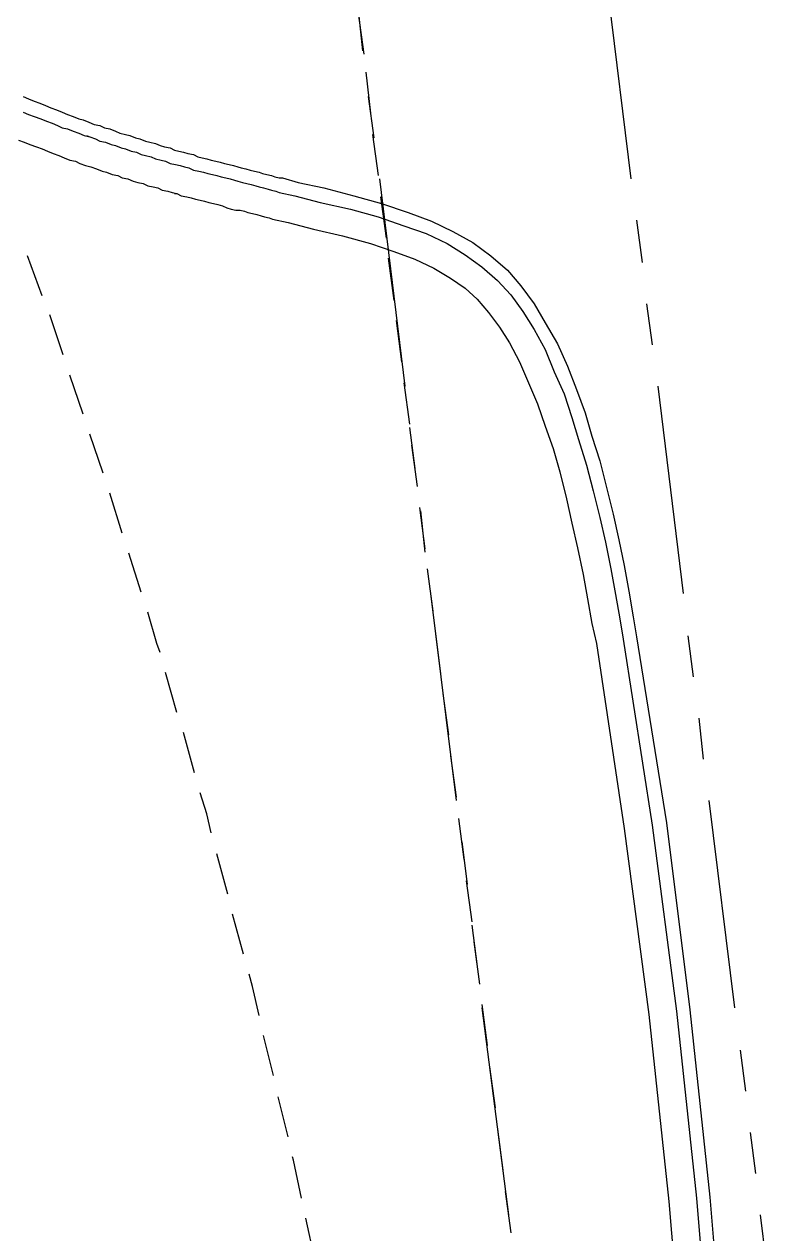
# Model space of a CAD drawing. Header units: feet. Extents: x -84 to 198, y -22 to 181.
# Drawn here: x 139.89 to 149.03, y 133.08 to 147.56 of the extents above; entities that cross this region are included whole.
import ezdxf

# ---------------------------------------------------------------- set-up
doc = ezdxf.new("R2010")
doc.units = ezdxf.units.FT
doc.layers.add('A-LINEA', color=7, linetype='CONTINUOUS')

msp = doc.modelspace()

# ---------------------------------------------------------------- linework, layer by layer
at = {"layer": 'A-LINEA'}
for p, q in [((146.8533, 148.1911), (147.16, 145.7111)), ((143.8933, 147.7378), (143.9467, 147.2444)), ((143.8933, 147.6978), (143.96, 147.2044)), ((143.9867, 146.9911), (144.04, 146.4978)), ((144.0133, 146.6978), (144.08, 146.2044)), ((144.0667, 146.2444), (144.1333, 145.7511)), ((144.1467, 145.7111), (144.4533, 143.2311)), ((144.16, 145.4978), (144.2267, 145.0044)), ((147.2267, 145.2178), (147.2933, 144.7111)), ((140.1067, 144.3111), (139.9333, 144.7911)), ((144.2533, 144.7644), (144.32, 144.2578)), ((140.36, 143.6044), (140.2, 144.0844)), ((147.3467, 144.2178), (147.4133, 143.7244)), ((144.3467, 144.0178), (144.4133, 143.5244)), ((140.6, 142.8978), (140.44, 143.3644)), ((144.44, 143.2711), (144.5067, 142.7778)), ((147.48, 143.2311), (147.7867, 140.7511)), ((140.84, 142.1911), (140.68, 142.6578)), ((144.5067, 142.7378), (144.5733, 142.2444)), ((144.5333, 142.5244), (144.6, 142.0311)), ((141.0667, 141.4711), (140.92, 141.9511)), ((144.6267, 141.7778), (144.6933, 141.2844)), ((144.64, 141.7378), (144.6933, 141.2444)), ((141.2933, 140.7644), (141.1467, 141.2311)), ((144.72, 141.0444), (144.7867, 140.5378)), ((144.76, 140.7511), (145.0667, 138.2711)), ((144.8133, 140.2978), (144.88, 139.7911)), ((147.84, 140.2444), (147.9067, 139.7511)), ((141.72, 139.3244), (141.5867, 139.8044)), ((144.9067, 139.5511), (144.9733, 139.0578)), ((147.9733, 139.2578), (148.0267, 138.7644)), ((141.9333, 138.6044), (141.8, 139.0844)), ((145, 138.8044), (145.0667, 138.3111)), ((148.0933, 138.2711), (148.4, 135.7911)), ((145.0933, 138.0578), (145.16, 137.5644)), ((145.1333, 137.7778), (145.2, 137.2711)), ((142.3333, 137.1511), (142.2, 137.6311)), ((145.1867, 137.3111), (145.2533, 136.8178)), ((142.52, 136.4311), (142.3867, 136.9111)), ((145.2533, 136.7778), (145.32, 136.2844)), ((145.28, 136.5778), (145.3467, 136.0711)), ((145.3733, 135.8311), (145.44, 135.3378)), ((145.3733, 135.7911), (145.6933, 133.3111)), ((142.88, 134.9778), (142.76, 135.4578)), ((148.4667, 135.2844), (148.5333, 134.7911)), ((145.4667, 135.0844), (145.5333, 134.5911)), ((143.0533, 134.2444), (142.9333, 134.7244)), ((145.56, 134.3378), (145.6267, 133.8444)), ((148.5867, 134.2978), (148.6533, 133.8044)), ((145.6533, 133.5911), (145.72, 133.0978)), ((143.3733, 132.7778), (143.2667, 133.2711)), ((148.7067, 133.3111), (149.0267, 130.8178))]:
    msp.add_line(p, q, dxfattribs=at)
for points in [[(139.88, 146.6978), (139.9467, 146.6711), (140.0133, 146.6444), (140.08, 146.6178), (140.1467, 146.5911), (140.2133, 146.5644), (140.28, 146.5378), (140.3467, 146.5111), (140.4133, 146.4844), (140.48, 146.4578), (140.5467, 146.4311), (140.6, 146.4178), (140.6667, 146.3911), (140.7333, 146.3644), (140.8, 146.3511), (140.8533, 146.3244), (140.92, 146.3111), (140.9867, 146.2844), (141.04, 146.2578), (141.1067, 146.2444), (141.16, 146.2311), (141.2267, 146.2044), (141.28, 146.1911), (141.3467, 146.1644), (141.4, 146.1511), (141.4667, 146.1378), (141.52, 146.1111), (141.5733, 146.0978), (141.64, 146.0844), (141.6933, 146.0578), (141.7467, 146.0444), (141.8, 146.0311), (141.8533, 146.0178), (141.92, 146.0044), (141.9733, 145.9778), (142.0267, 145.9644), (142.08, 145.9511), (142.1333, 145.9378), (142.1867, 145.9244), (142.24, 145.9111), (142.2933, 145.8978), (142.3467, 145.8844), (142.4, 145.8711), (142.4533, 145.8578), (142.4933, 145.8444), (142.5467, 145.8311), (142.6, 145.8178), (142.6533, 145.8044), (142.7067, 145.7911), (142.7467, 145.7778), (142.8, 145.7644), (142.8533, 145.7511), (142.8933, 145.7378), (142.9467, 145.7244), (142.9867, 145.7244), (143.1733, 145.6711), (143.48, 145.6044), (143.84, 145.5111), (144.1733, 145.4178), (144.4933, 145.3111), (144.7733, 145.2044), (145.0267, 145.0844), (145.2667, 144.9511), (145.48, 144.7911), (145.68, 144.6178), (145.84, 144.4311), (146, 144.2178), (146.1333, 143.9911), (146.28, 143.7378), (146.4, 143.4711), (146.5067, 143.1911), (146.6133, 142.9111), (146.6933, 142.6311), (146.7867, 142.3378), (146.8667, 142.0178), (146.9467, 141.6978), (147.0133, 141.3911), (147.08, 141.0844), (147.1333, 140.7778), (147.1867, 140.4711), (147.2267, 140.2311), (147.5867, 138.0044), (147.8667, 135.7644), (148.1067, 133.5244), (148.2933, 131.2711)], [(139.88, 146.6978), (139.9467, 146.6711), (140.0133, 146.6444), (140.08, 146.6178), (140.1467, 146.5911), (140.2133, 146.5644), (140.28, 146.5378), (140.3467, 146.5111), (140.4133, 146.4844), (140.48, 146.4578), (140.5467, 146.4311), (140.6, 146.4178), (140.6667, 146.3911), (140.7333, 146.3644), (140.8, 146.3511), (140.8533, 146.3244), (140.92, 146.3111), (140.9867, 146.2844), (141.04, 146.2578), (141.1067, 146.2444), (141.16, 146.2311), (141.2267, 146.2044), (141.28, 146.1911), (141.3467, 146.1644), (141.4, 146.1511), (141.4667, 146.1378), (141.52, 146.1111), (141.5733, 146.0978), (141.64, 146.0844), (141.6933, 146.0578), (141.7467, 146.0444), (141.8, 146.0311), (141.8533, 146.0178), (141.92, 146.0044), (141.9733, 145.9778), (142.0267, 145.9644), (142.08, 145.9511), (142.1333, 145.9378), (142.1867, 145.9244), (142.24, 145.9111), (142.2933, 145.8978), (142.3467, 145.8844), (142.4, 145.8711), (142.4533, 145.8578), (142.4933, 145.8444), (142.5467, 145.8311), (142.6, 145.8178), (142.6533, 145.8044), (142.7067, 145.7911), (142.7467, 145.7778), (142.8, 145.7644), (142.8533, 145.7511), (142.8933, 145.7378), (142.9467, 145.7244), (142.9867, 145.7244), (143.1733, 145.6711), (143.48, 145.6044), (143.84, 145.5111), (144.1733, 145.4178), (144.4933, 145.3111), (144.7733, 145.2044), (145.0267, 145.0844), (145.2667, 144.9511), (145.48, 144.7911), (145.68, 144.6178), (145.84, 144.4311), (146, 144.2178), (146.1333, 143.9911), (146.28, 143.7378), (146.4, 143.4711), (146.5067, 143.1911), (146.6133, 142.9111), (146.6933, 142.6311), (146.7867, 142.3378), (146.8667, 142.0178), (146.9467, 141.6978), (147.0133, 141.3911), (147.08, 141.0844), (147.1333, 140.7778), (147.1867, 140.4711), (147.2267, 140.2311), (147.5867, 138.0044), (147.8667, 135.7644), (148.1067, 133.5244), (148.2933, 131.2711)], [(139.9467, 146.6711), (140.0133, 146.6444), (140.08, 146.6178), (140.1467, 146.5911), (140.2133, 146.5644), (140.28, 146.5378), (140.3467, 146.5111), (140.4133, 146.4844), (140.48, 146.4578), (140.5467, 146.4311), (140.6, 146.4178), (140.6667, 146.3911), (140.7333, 146.3644), (140.8, 146.3511), (140.8533, 146.3244), (140.92, 146.3111), (140.9867, 146.2844), (141.04, 146.2578), (141.1067, 146.2444), (141.16, 146.2311), (141.2267, 146.2044), (141.28, 146.1911), (141.3467, 146.1644), (141.4, 146.1511), (141.4667, 146.1378), (141.52, 146.1111), (141.5733, 146.0978), (141.64, 146.0844), (141.6933, 146.0578), (141.7467, 146.0444), (141.8, 146.0311), (141.8533, 146.0178), (141.92, 146.0044), (141.9733, 145.9778), (142.0267, 145.9644), (142.08, 145.9511), (142.1333, 145.9378), (142.1867, 145.9244), (142.24, 145.9111), (142.2933, 145.8978), (142.3467, 145.8844), (142.4, 145.8711), (142.4533, 145.8578), (142.4933, 145.8444), (142.5467, 145.8311), (142.6, 145.8178), (142.6533, 145.8044), (142.7067, 145.7911), (142.7467, 145.7778), (142.8, 145.7644), (142.8533, 145.7511), (142.8933, 145.7378), (142.9467, 145.7244), (142.9867, 145.7244), (143.1733, 145.6711), (143.48, 145.6044), (143.84, 145.5111), (144.1733, 145.4178), (144.4933, 145.3111), (144.7733, 145.2044), (145.0267, 145.0844), (145.2667, 144.9511), (145.48, 144.7911), (145.68, 144.6178), (145.84, 144.4311), (146, 144.2178), (146.1333, 143.9911), (146.28, 143.7378), (146.4, 143.4711), (146.5067, 143.1911), (146.6133, 142.9111), (146.6933, 142.6311), (146.7867, 142.3378), (146.8667, 142.0178), (146.9467, 141.6978), (147.0133, 141.3911), (147.08, 141.0844), (147.1333, 140.7778), (147.1867, 140.4711), (147.2267, 140.2311), (147.5867, 138.0044), (147.8667, 135.7644), (148.1067, 133.5244), (148.2933, 131.2711)], [(139.9467, 146.6711), (140.0133, 146.6444), (140.08, 146.6178), (140.1467, 146.5911), (140.2133, 146.5644), (140.28, 146.5378), (140.3467, 146.5111), (140.4133, 146.4844), (140.48, 146.4578), (140.5467, 146.4311), (140.6, 146.4178), (140.6667, 146.3911), (140.7333, 146.3644), (140.8, 146.3511), (140.8533, 146.3244), (140.92, 146.3111), (140.9867, 146.2844), (141.04, 146.2578), (141.1067, 146.2444), (141.16, 146.2311), (141.2267, 146.2044), (141.28, 146.1911), (141.3467, 146.1644), (141.4, 146.1511), (141.4667, 146.1378), (141.52, 146.1111), (141.5733, 146.0978), (141.64, 146.0844), (141.6933, 146.0578), (141.7467, 146.0444), (141.8, 146.0311), (141.8533, 146.0178), (141.92, 146.0044), (141.9733, 145.9778), (142.0267, 145.9644), (142.08, 145.9511), (142.1333, 145.9378), (142.1867, 145.9244), (142.24, 145.9111), (142.2933, 145.8978), (142.3467, 145.8844), (142.4, 145.8711), (142.4533, 145.8578), (142.4933, 145.8444), (142.5467, 145.8311), (142.6, 145.8178), (142.6533, 145.8044), (142.7067, 145.7911), (142.7467, 145.7778), (142.8, 145.7644), (142.8533, 145.7511), (142.8933, 145.7378), (142.9467, 145.7244), (142.9867, 145.7244), (143.1733, 145.6711), (143.48, 145.6044), (143.84, 145.5111), (144.1733, 145.4178), (144.4933, 145.3111), (144.7733, 145.2044), (145.0267, 145.0844), (145.2667, 144.9511), (145.48, 144.7911), (145.68, 144.6178), (145.84, 144.4311), (146, 144.2178), (146.1333, 143.9911), (146.28, 143.7378), (146.4, 143.4711), (146.5067, 143.1911), (146.6133, 142.9111), (146.6933, 142.6311), (146.7867, 142.3378), (146.8667, 142.0178), (146.9467, 141.6978), (147.0133, 141.3911), (147.08, 141.0844), (147.1333, 140.7778), (147.1867, 140.4711), (147.2267, 140.2311), (147.5867, 138.0044), (147.8667, 135.7644), (148.1067, 133.5244), (148.2933, 131.2711)], [(139.88, 146.5111), (139.9467, 146.4844), (140.0133, 146.4578), (140.0933, 146.4311), (140.16, 146.4044), (140.2267, 146.3778), (140.2933, 146.3511), (140.3467, 146.3244), (140.4133, 146.3111), (140.48, 146.2844), (140.5467, 146.2578), (140.6133, 146.2311), (140.68, 146.2178), (140.7467, 146.1911), (140.8, 146.1644), (140.8667, 146.1511), (140.9333, 146.1244), (140.9867, 146.1111), (141.0533, 146.0844), (141.1067, 146.0711), (141.1733, 146.0444), (141.24, 146.0311), (141.2933, 146.0044), (141.3467, 145.9911), (141.4133, 145.9778), (141.4667, 145.9511), (141.5333, 145.9378), (141.5867, 145.9244), (141.64, 145.8978), (141.7067, 145.8844), (141.76, 145.8711), (141.8133, 145.8578), (141.8667, 145.8444), (141.92, 145.8178), (141.9867, 145.8044), (142.04, 145.7911), (142.0933, 145.7778), (142.1467, 145.7644), (142.2, 145.7511), (142.2533, 145.7378), (142.3067, 145.7244), (142.36, 145.7111), (142.4133, 145.6978), (142.4533, 145.6844), (142.5067, 145.6711), (142.56, 145.6578), (142.6133, 145.6444), (142.6667, 145.6311), (142.7067, 145.6178), (142.76, 145.6044), (142.8133, 145.5911), (142.8533, 145.5778), (142.9067, 145.5644), (142.9467, 145.5511), (143.1333, 145.5111), (143.44, 145.4311), (143.8, 145.3511), (144.1333, 145.2578), (144.44, 145.1511), (144.7067, 145.0578), (144.96, 144.9378), (145.1733, 144.8044), (145.3733, 144.6578), (145.56, 144.4978), (145.72, 144.3244), (145.8667, 144.1244), (146, 143.9111), (146.1333, 143.6711), (146.24, 143.4044), (146.36, 143.1378), (146.4533, 142.8578), (146.5333, 142.5911), (146.6267, 142.2844), (146.7067, 141.9778), (146.7867, 141.6578), (146.8533, 141.3644), (146.92, 141.0444), (146.9733, 140.7378), (147.0267, 140.4444), (147.0667, 140.2044), (147.4133, 137.9778), (147.7067, 135.7511), (147.9467, 133.5111), (148.1333, 131.2578)], [(139.88, 146.5111), (139.9467, 146.4844), (140.0133, 146.4578), (140.0933, 146.4311), (140.16, 146.4044), (140.2267, 146.3778), (140.2933, 146.3511), (140.3467, 146.3244), (140.4133, 146.3111), (140.48, 146.2844), (140.5467, 146.2578), (140.6133, 146.2311), (140.68, 146.2178), (140.7467, 146.1911), (140.8, 146.1644), (140.8667, 146.1511), (140.9333, 146.1244), (140.9867, 146.1111), (141.0533, 146.0844), (141.1067, 146.0711), (141.1733, 146.0444), (141.24, 146.0311), (141.2933, 146.0044), (141.3467, 145.9911), (141.4133, 145.9778), (141.4667, 145.9511), (141.5333, 145.9378), (141.5867, 145.9244), (141.64, 145.8978), (141.7067, 145.8844), (141.76, 145.8711), (141.8133, 145.8578), (141.8667, 145.8444), (141.92, 145.8178), (141.9867, 145.8044), (142.04, 145.7911), (142.0933, 145.7778), (142.1467, 145.7644), (142.2, 145.7511), (142.2533, 145.7378), (142.3067, 145.7244), (142.36, 145.7111), (142.4133, 145.6978), (142.4533, 145.6844), (142.5067, 145.6711), (142.56, 145.6578), (142.6133, 145.6444), (142.6667, 145.6311), (142.7067, 145.6178), (142.76, 145.6044), (142.8133, 145.5911), (142.8533, 145.5778), (142.9067, 145.5644), (142.9467, 145.5511), (143.1333, 145.5111), (143.44, 145.4311), (143.8, 145.3511), (144.1333, 145.2578), (144.44, 145.1511), (144.7067, 145.0578), (144.96, 144.9378), (145.1733, 144.8044), (145.3733, 144.6578), (145.56, 144.4978), (145.72, 144.3244), (145.8667, 144.1244), (146, 143.9111), (146.1333, 143.6711), (146.24, 143.4044), (146.36, 143.1378), (146.4533, 142.8578), (146.5333, 142.5911), (146.6267, 142.2844), (146.7067, 141.9778), (146.7867, 141.6578), (146.8533, 141.3644), (146.92, 141.0444), (146.9733, 140.7378), (147.0267, 140.4444), (147.0667, 140.2044), (147.4133, 137.9778), (147.7067, 135.7511), (147.9467, 133.5111), (148.1333, 131.2578)], [(139.88, 146.5111), (139.9467, 146.4844), (140.0133, 146.4578), (140.0933, 146.4311), (140.16, 146.4044), (140.2267, 146.3778), (140.2933, 146.3511), (140.3467, 146.3244), (140.4133, 146.3111), (140.48, 146.2844), (140.5467, 146.2578), (140.6133, 146.2311), (140.68, 146.2178), (140.7467, 146.1911), (140.8, 146.1644), (140.8667, 146.1511), (140.9333, 146.1244), (140.9867, 146.1111), (141.0533, 146.0844), (141.1067, 146.0711), (141.1733, 146.0444), (141.24, 146.0311), (141.2933, 146.0044), (141.3467, 145.9911), (141.4133, 145.9778), (141.4667, 145.9511), (141.5333, 145.9378), (141.5867, 145.9244), (141.64, 145.8978), (141.7067, 145.8844), (141.76, 145.8711), (141.8133, 145.8578), (141.8667, 145.8444), (141.92, 145.8178), (141.9867, 145.8044), (142.04, 145.7911), (142.0933, 145.7778), (142.1467, 145.7644), (142.2, 145.7511), (142.2533, 145.7378), (142.3067, 145.7244), (142.36, 145.7111), (142.4133, 145.6978), (142.4533, 145.6844), (142.5067, 145.6711), (142.56, 145.6578), (142.6133, 145.6444), (142.6667, 145.6311), (142.7067, 145.6178), (142.76, 145.6044), (142.8133, 145.5911), (142.8533, 145.5778), (142.9067, 145.5644), (142.9467, 145.5511), (143.1333, 145.5111), (143.44, 145.4311), (143.8, 145.3511), (144.1333, 145.2578), (144.44, 145.1511), (144.7067, 145.0578), (144.96, 144.9378), (145.1733, 144.8044), (145.3733, 144.6578), (145.56, 144.4978), (145.72, 144.3244), (145.8667, 144.1244), (146, 143.9111), (146.1333, 143.6711), (146.24, 143.4044), (146.36, 143.1378), (146.4533, 142.8578), (146.5333, 142.5911), (146.6267, 142.2844), (146.7067, 141.9778), (146.7867, 141.6578), (146.8533, 141.3644), (146.92, 141.0444), (146.9733, 140.7378), (147.0267, 140.4444), (147.0667, 140.2044), (147.4133, 137.9778), (147.7067, 135.7511), (147.9467, 133.5111), (148.1333, 131.2578)], [(139.88, 146.5111), (139.9467, 146.4844), (140.0133, 146.4578), (140.0933, 146.4311), (140.16, 146.4044), (140.2267, 146.3778), (140.2933, 146.3511), (140.3467, 146.3244), (140.4133, 146.3111), (140.48, 146.2844), (140.5467, 146.2578), (140.6133, 146.2311), (140.68, 146.2178), (140.7467, 146.1911), (140.8, 146.1644), (140.8667, 146.1511), (140.9333, 146.1244), (140.9867, 146.1111), (141.0533, 146.0844), (141.1067, 146.0711), (141.1733, 146.0444), (141.24, 146.0311), (141.2933, 146.0044), (141.3467, 145.9911), (141.4133, 145.9778), (141.4667, 145.9511), (141.5333, 145.9378), (141.5867, 145.9244), (141.64, 145.8978), (141.7067, 145.8844), (141.76, 145.8711), (141.8133, 145.8578), (141.8667, 145.8444), (141.92, 145.8178), (141.9867, 145.8044), (142.04, 145.7911), (142.0933, 145.7778), (142.1467, 145.7644), (142.2, 145.7511), (142.2533, 145.7378), (142.3067, 145.7244), (142.36, 145.7111), (142.4133, 145.6978), (142.4533, 145.6844), (142.5067, 145.6711), (142.56, 145.6578), (142.6133, 145.6444), (142.6667, 145.6311), (142.7067, 145.6178), (142.76, 145.6044), (142.8133, 145.5911), (142.8533, 145.5778), (142.9067, 145.5644), (142.9467, 145.5511), (143.1333, 145.5111), (143.44, 145.4311), (143.8, 145.3511), (144.1333, 145.2578), (144.44, 145.1511), (144.7067, 145.0578), (144.96, 144.9378), (145.1733, 144.8044), (145.3733, 144.6578), (145.56, 144.4978), (145.72, 144.3244), (145.8667, 144.1244), (146, 143.9111), (146.1333, 143.6711), (146.24, 143.4044), (146.36, 143.1378), (146.4533, 142.8578), (146.5333, 142.5911), (146.6267, 142.2844), (146.7067, 141.9778), (146.7867, 141.6578), (146.8533, 141.3644), (146.92, 141.0444), (146.9733, 140.7378), (147.0267, 140.4444), (147.0667, 140.2044), (147.4133, 137.9778), (147.7067, 135.7511), (147.9467, 133.5111), (148.1333, 131.2578)], [(139.8267, 146.1778), (139.8933, 146.1511), (139.96, 146.1244), (140.04, 146.0978), (140.1067, 146.0711), (140.1733, 146.0444), (140.24, 146.0178), (140.3067, 145.9911), (140.3733, 145.9644), (140.44, 145.9378), (140.5067, 145.9244), (140.56, 145.8978), (140.6267, 145.8711), (140.6933, 145.8578), (140.76, 145.8311), (140.8267, 145.8044), (140.88, 145.7911), (140.9467, 145.7644), (141.0133, 145.7511), (141.0667, 145.7244), (141.1333, 145.7111), (141.2, 145.6844), (141.2533, 145.6711), (141.32, 145.6578), (141.3733, 145.6311), (141.44, 145.6178), (141.4933, 145.6044), (141.5467, 145.5778), (141.6133, 145.5644), (141.6667, 145.5511), (141.72, 145.5378), (141.7733, 145.5111), (141.84, 145.4978), (141.8933, 145.4844), (141.9467, 145.4711), (142, 145.4578), (142.0533, 145.4444), (142.1067, 145.4311), (142.16, 145.4178), (142.2133, 145.4044), (142.2667, 145.3911), (142.32, 145.3644), (142.3733, 145.3511), (142.4267, 145.3378), (142.48, 145.3378), (142.5333, 145.3244), (142.5733, 145.3111), (142.6267, 145.2978), (142.68, 145.2844), (142.7333, 145.2711), (142.7733, 145.2578), (142.8267, 145.2444), (142.8667, 145.2311), (143.0533, 145.1911), (143.36, 145.1111), (143.7067, 145.0311), (144.04, 144.9378), (144.32, 144.8444), (144.5733, 144.7511), (144.8, 144.6444), (145, 144.5244), (145.1733, 144.4044), (145.32, 144.2711), (145.4533, 144.1111), (145.5867, 143.9378), (145.7067, 143.7511), (145.8267, 143.5244), (145.9333, 143.2711), (146.04, 143.0178), (146.1333, 142.7511), (146.2267, 142.4844), (146.3067, 142.2044), (146.3867, 141.8844), (146.4533, 141.5911), (146.52, 141.2978), (146.5867, 140.9778), (146.64, 140.6844), (146.6933, 140.3911), (146.7467, 140.1511), (147.08, 137.9378), (147.3733, 135.7111), (147.6133, 133.4711), (147.8, 131.2444)], [(139.8267, 146.1778), (139.8933, 146.1511), (139.96, 146.1244), (140.04, 146.0978), (140.1067, 146.0711), (140.1733, 146.0444), (140.24, 146.0178), (140.3067, 145.9911), (140.3733, 145.9644), (140.44, 145.9378), (140.5067, 145.9244), (140.56, 145.8978), (140.6267, 145.8711), (140.6933, 145.8578), (140.76, 145.8311), (140.8267, 145.8044), (140.88, 145.7911), (140.9467, 145.7644), (141.0133, 145.7511), (141.0667, 145.7244), (141.1333, 145.7111), (141.2, 145.6844), (141.2533, 145.6711), (141.32, 145.6578), (141.3733, 145.6311), (141.44, 145.6178), (141.4933, 145.6044), (141.5467, 145.5778), (141.6133, 145.5644), (141.6667, 145.5511), (141.72, 145.5378), (141.7733, 145.5111), (141.84, 145.4978), (141.8933, 145.4844), (141.9467, 145.4711), (142, 145.4578), (142.0533, 145.4444), (142.1067, 145.4311), (142.16, 145.4178), (142.2133, 145.4044), (142.2667, 145.3911), (142.32, 145.3644), (142.3733, 145.3511), (142.4267, 145.3378), (142.48, 145.3378), (142.5333, 145.3244), (142.5733, 145.3111), (142.6267, 145.2978), (142.68, 145.2844), (142.7333, 145.2711), (142.7733, 145.2578), (142.8267, 145.2444), (142.8667, 145.2311), (143.0533, 145.1911), (143.36, 145.1111), (143.7067, 145.0311), (144.04, 144.9378), (144.32, 144.8444), (144.5733, 144.7511), (144.8, 144.6444), (145, 144.5244), (145.1733, 144.4044), (145.32, 144.2711), (145.4533, 144.1111), (145.5867, 143.9378), (145.7067, 143.7511), (145.8267, 143.5244), (145.9333, 143.2711), (146.04, 143.0178), (146.1333, 142.7511), (146.2267, 142.4844), (146.3067, 142.2044), (146.3867, 141.8844), (146.4533, 141.5911), (146.52, 141.2978), (146.5867, 140.9778), (146.64, 140.6844), (146.6933, 140.3911), (146.7467, 140.1511), (147.08, 137.9378), (147.3733, 135.7111), (147.6133, 133.4711), (147.8, 131.2444)], [(139.8267, 146.1778), (139.8933, 146.1511), (139.96, 146.1244), (140.04, 146.0978), (140.1067, 146.0711), (140.1733, 146.0444), (140.24, 146.0178), (140.3067, 145.9911), (140.3733, 145.9644), (140.44, 145.9378), (140.5067, 145.9244), (140.56, 145.8978), (140.6267, 145.8711), (140.6933, 145.8578), (140.76, 145.8311), (140.8267, 145.8044), (140.88, 145.7911), (140.9467, 145.7644), (141.0133, 145.7511), (141.0667, 145.7244), (141.1333, 145.7111), (141.2, 145.6844), (141.2533, 145.6711), (141.32, 145.6578), (141.3733, 145.6311), (141.44, 145.6178), (141.4933, 145.6044), (141.5467, 145.5778), (141.6133, 145.5644), (141.6667, 145.5511), (141.72, 145.5378), (141.7733, 145.5111), (141.84, 145.4978), (141.8933, 145.4844), (141.9467, 145.4711), (142, 145.4578), (142.0533, 145.4444), (142.1067, 145.4311), (142.16, 145.4178), (142.2133, 145.4044), (142.2667, 145.3911), (142.32, 145.3644), (142.3733, 145.3511), (142.4267, 145.3378), (142.48, 145.3378), (142.5333, 145.3244), (142.5733, 145.3111), (142.6267, 145.2978), (142.68, 145.2844), (142.7333, 145.2711), (142.7733, 145.2578), (142.8267, 145.2444), (142.8667, 145.2311), (143.0533, 145.1911), (143.36, 145.1111), (143.7067, 145.0311), (144.04, 144.9378), (144.32, 144.8444), (144.5733, 144.7511), (144.8, 144.6444), (145, 144.5244), (145.1733, 144.4044), (145.32, 144.2711), (145.4533, 144.1111), (145.5867, 143.9378), (145.7067, 143.7511), (145.8267, 143.5244), (145.9333, 143.2711), (146.04, 143.0178), (146.1333, 142.7511), (146.2267, 142.4844), (146.3067, 142.2044), (146.3867, 141.8844), (146.4533, 141.5911), (146.52, 141.2978), (146.5867, 140.9778), (146.64, 140.6844), (146.6933, 140.3911), (146.7467, 140.1511), (147.08, 137.9378), (147.3733, 135.7111), (147.6133, 133.4711), (147.8, 131.2444)], [(139.8267, 146.1778), (139.8933, 146.1511), (139.96, 146.1244), (140.04, 146.0978), (140.1067, 146.0711), (140.1733, 146.0444), (140.24, 146.0178), (140.3067, 145.9911), (140.3733, 145.9644), (140.44, 145.9378), (140.5067, 145.9244), (140.56, 145.8978), (140.6267, 145.8711), (140.6933, 145.8578), (140.76, 145.8311), (140.8267, 145.8044), (140.88, 145.7911), (140.9467, 145.7644), (141.0133, 145.7511), (141.0667, 145.7244), (141.1333, 145.7111), (141.2, 145.6844), (141.2533, 145.6711), (141.32, 145.6578), (141.3733, 145.6311), (141.44, 145.6178), (141.4933, 145.6044), (141.5467, 145.5778), (141.6133, 145.5644), (141.6667, 145.5511), (141.72, 145.5378), (141.7733, 145.5111), (141.84, 145.4978), (141.8933, 145.4844), (141.9467, 145.4711), (142, 145.4578), (142.0533, 145.4444), (142.1067, 145.4311), (142.16, 145.4178), (142.2133, 145.4044), (142.2667, 145.3911), (142.32, 145.3644), (142.3733, 145.3511), (142.4267, 145.3378), (142.48, 145.3378), (142.5333, 145.3244), (142.5733, 145.3111), (142.6267, 145.2978), (142.68, 145.2844), (142.7333, 145.2711), (142.7733, 145.2578), (142.8267, 145.2444), (142.8667, 145.2311), (143.0533, 145.1911), (143.36, 145.1111), (143.7067, 145.0311), (144.04, 144.9378), (144.32, 144.8444), (144.5733, 144.7511), (144.8, 144.6444), (145, 144.5244), (145.1733, 144.4044), (145.32, 144.2711), (145.4533, 144.1111), (145.5867, 143.9378), (145.7067, 143.7511), (145.8267, 143.5244), (145.9333, 143.2711), (146.04, 143.0178), (146.1333, 142.7511), (146.2267, 142.4844), (146.3067, 142.2044), (146.3867, 141.8844), (146.4533, 141.5911), (146.52, 141.2978), (146.5867, 140.9778), (146.64, 140.6844), (146.6933, 140.3911), (146.7467, 140.1511), (147.08, 137.9378), (147.3733, 135.7111), (147.6133, 133.4711), (147.8, 131.2444)], [(140.64, 146.2311), (140.68, 146.2178), (140.7467, 146.1911), (140.8, 146.1644), (140.8667, 146.1511), (140.9333, 146.1244), (140.9867, 146.1111), (141.0533, 146.0844), (141.1067, 146.0711), (141.1733, 146.0444), (141.24, 146.0311), (141.2933, 146.0044), (141.3467, 145.9911), (141.4133, 145.9778), (141.4667, 145.9511), (141.5333, 145.9378), (141.5867, 145.9244), (141.64, 145.8978), (141.7067, 145.8844), (141.76, 145.8711), (141.8133, 145.8578), (141.8667, 145.8444), (141.92, 145.8178), (141.9867, 145.8044), (142.04, 145.7911), (142.0933, 145.7778), (142.1467, 145.7644), (142.2, 145.7511), (142.2533, 145.7378), (142.3067, 145.7244), (142.36, 145.7111), (142.4133, 145.6978), (142.4533, 145.6844), (142.5067, 145.6711), (142.56, 145.6578), (142.6133, 145.6444), (142.6667, 145.6311), (142.7067, 145.6178), (142.76, 145.6044), (142.8133, 145.5911), (142.8533, 145.5778), (142.9067, 145.5644), (142.9467, 145.5511), (143.1333, 145.5111), (143.44, 145.4311), (143.8, 145.3511), (144.1333, 145.2578), (144.44, 145.1511), (144.7067, 145.0578), (144.96, 144.9378), (145.1733, 144.8044), (145.3733, 144.6578), (145.56, 144.4978), (145.72, 144.3244), (145.8667, 144.1244), (146, 143.9111), (146.1333, 143.6711), (146.24, 143.4044), (146.36, 143.1378), (146.4533, 142.8578), (146.5333, 142.5911), (146.6267, 142.2844), (146.7067, 141.9778), (146.7867, 141.6578), (146.8533, 141.3644), (146.92, 141.0444), (146.9733, 140.7378), (147.0267, 140.4444), (147.0667, 140.2044), (147.4133, 137.9778), (147.7067, 135.7511), (147.9467, 133.5111), (148.1333, 131.2578)], [(140.64, 146.2311), (140.68, 146.2178), (140.7467, 146.1911), (140.8, 146.1644), (140.8667, 146.1511), (140.9333, 146.1244), (140.9867, 146.1111), (141.0533, 146.0844), (141.1067, 146.0711), (141.1733, 146.0444), (141.24, 146.0311), (141.2933, 146.0044), (141.3467, 145.9911), (141.4133, 145.9778), (141.4667, 145.9511), (141.5333, 145.9378), (141.5867, 145.9244), (141.64, 145.8978), (141.7067, 145.8844), (141.76, 145.8711), (141.8133, 145.8578), (141.8667, 145.8444), (141.92, 145.8178), (141.9867, 145.8044), (142.04, 145.7911), (142.0933, 145.7778), (142.1467, 145.7644), (142.2, 145.7511), (142.2533, 145.7378), (142.3067, 145.7244), (142.36, 145.7111), (142.4133, 145.6978), (142.4533, 145.6844), (142.5067, 145.6711), (142.56, 145.6578), (142.6133, 145.6444), (142.6667, 145.6311), (142.7067, 145.6178), (142.76, 145.6044), (142.8133, 145.5911), (142.8533, 145.5778), (142.9067, 145.5644), (142.9467, 145.5511), (143.1333, 145.5111), (143.44, 145.4311), (143.8, 145.3511), (144.1333, 145.2578), (144.44, 145.1511), (144.7067, 145.0578), (144.96, 144.9378), (145.1733, 144.8044), (145.3733, 144.6578), (145.56, 144.4978), (145.72, 144.3244), (145.8667, 144.1244), (146, 143.9111), (146.1333, 143.6711), (146.24, 143.4044), (146.36, 143.1378), (146.4533, 142.8578), (146.5333, 142.5911), (146.6267, 142.2844), (146.7067, 141.9778), (146.7867, 141.6578), (146.8533, 141.3644), (146.92, 141.0444), (146.9733, 140.7378), (147.0267, 140.4444), (147.0667, 140.2044), (147.4133, 137.9778), (147.7067, 135.7511), (147.9467, 133.5111), (148.1333, 131.2578)], [(141.6933, 145.5378), (141.72, 145.5378), (141.7733, 145.5111), (141.84, 145.4978), (141.8933, 145.4844), (141.9467, 145.4711), (142, 145.4578), (142.0533, 145.4444), (142.1067, 145.4311), (142.16, 145.4178), (142.2133, 145.4044), (142.2667, 145.3911), (142.32, 145.3644), (142.3733, 145.3511), (142.4267, 145.3378), (142.48, 145.3378), (142.5333, 145.3244), (142.5733, 145.3111), (142.6267, 145.2978), (142.68, 145.2844), (142.7333, 145.2711), (142.7733, 145.2578), (142.8267, 145.2444), (142.8667, 145.2311), (143.0533, 145.1911), (143.36, 145.1111), (143.7067, 145.0311), (144.04, 144.9378), (144.32, 144.8444), (144.5733, 144.7511), (144.8, 144.6444), (145, 144.5244), (145.1733, 144.4044), (145.32, 144.2711), (145.4533, 144.1111), (145.5867, 143.9378), (145.7067, 143.7511), (145.8267, 143.5244), (145.9333, 143.2711), (146.04, 143.0178), (146.1333, 142.7511), (146.2267, 142.4844), (146.3067, 142.2044), (146.3867, 141.8844), (146.4533, 141.5911), (146.52, 141.2978), (146.5867, 140.9778), (146.64, 140.6844), (146.6933, 140.3911), (146.7467, 140.1511), (147.08, 137.9378), (147.3733, 135.7111), (147.6133, 133.4711), (147.8, 131.2444)], [(141.6933, 145.5378), (141.72, 145.5378), (141.7733, 145.5111), (141.84, 145.4978), (141.8933, 145.4844), (141.9467, 145.4711), (142, 145.4578), (142.0533, 145.4444), (142.1067, 145.4311), (142.16, 145.4178), (142.2133, 145.4044), (142.2667, 145.3911), (142.32, 145.3644), (142.3733, 145.3511), (142.4267, 145.3378), (142.48, 145.3378), (142.5333, 145.3244), (142.5733, 145.3111), (142.6267, 145.2978), (142.68, 145.2844), (142.7333, 145.2711), (142.7733, 145.2578), (142.8267, 145.2444), (142.8667, 145.2311), (143.0533, 145.1911), (143.36, 145.1111), (143.7067, 145.0311), (144.04, 144.9378), (144.32, 144.8444), (144.5733, 144.7511), (144.8, 144.6444), (145, 144.5244), (145.1733, 144.4044), (145.32, 144.2711), (145.4533, 144.1111), (145.5867, 143.9378), (145.7067, 143.7511), (145.8267, 143.5244), (145.9333, 143.2711), (146.04, 143.0178), (146.1333, 142.7511), (146.2267, 142.4844), (146.3067, 142.2044), (146.3867, 141.8844), (146.4533, 141.5911), (146.52, 141.2978), (146.5867, 140.9778), (146.64, 140.6844), (146.6933, 140.3911), (146.7467, 140.1511), (147.08, 137.9378), (147.3733, 135.7111), (147.6133, 133.4711), (147.8, 131.2444)], [(141.52, 140.0444), (141.48, 140.1511), (141.3733, 140.5244)], [(142.1333, 137.8844), (142.08, 138.1111), (142, 138.3644)], [(142.7067, 135.6978), (142.6267, 136.0444), (142.5867, 136.1911)], [(143.2133, 133.5111), (143.12, 133.9644), (143.1067, 134.0044)]]:
    msp.add_lwpolyline(points, dxfattribs=at)

doc.saveas('drawing.dxf')
